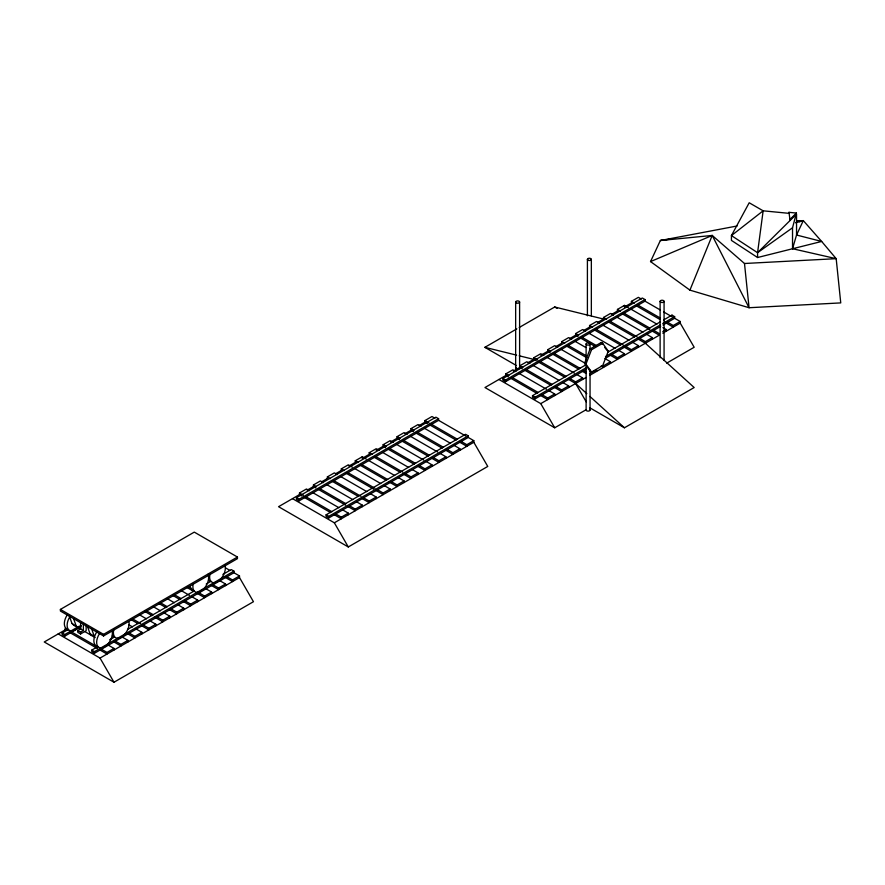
<?xml version="1.0" encoding="UTF-8"?>
<svg xmlns="http://www.w3.org/2000/svg" width="885" height="885" viewBox="0 0 885 885"><rect width="100%" height="100%" fill="white"/><g stroke="black" fill="none" stroke-linecap="round" stroke-linejoin="round"><path stroke-width="1.33" d="M757.571 257.524L757.571 252.69L763.147 210.818L749.197 202.765L731.43 235.587L731.43 240.41L757.571 257.524L821.656 241.45L836.181 258.674L840.75 302.902L749.064 307.726L689.924 290.136L650.541 261.584L660.354 240.521L737.083 225.996M792.529 227.777L796.411 213.064L788.989 212.334L789.121 213.351L763.147 210.818L731.43 235.587L757.571 252.69L792.529 227.777L792.529 248.718L836.181 258.674L744.495 263.498L712.215 235.454L660.354 240.521L671.25 239.005M792.529 248.718L796.544 235.023L803.303 220.619L821.656 241.45L796.544 235.023L796.544 214.082L757.571 252.69M584.554 363.326L590.118 348.944L601.28 342.473L602.674 343.28L608.272 351.19L602.707 365.571L591.556 372.043L590.151 371.235L584.554 363.326L585.958 364.122L591.556 372.043M585.958 364.122L591.512 349.752L602.674 343.28M689.924 290.136L712.215 235.454L749.064 307.726L744.495 263.498M796.411 213.064L789.94 219.469L790.073 220.487L788.989 212.334M516.243 365.439L484.869 347.329L516.829 328.877M519.196 327.505L554.707 307.006L603.57 319.054L597.707 322.439M60.39 609.422L194.28 532.117L237.445 557.041L237.445 558.656L103.556 635.95L60.39 611.037L60.39 609.422L103.556 634.346L237.445 557.041M301.862 495.998L299.473 494.615L299.473 493.011L306.453 488.985L309.407 490.688M315.812 487.945L313.423 486.562L313.423 484.958L320.392 480.931L323.357 482.646M327.373 478.519L327.373 476.904L334.342 472.878L337.307 474.592M341.322 470.466L341.322 468.851L348.292 464.824L352.241 467.103M348.889 466.096L355.261 462.412L355.261 460.797L362.242 456.771L366.191 459.049M363.193 457.833L369.211 454.359L369.211 452.744L376.18 448.717L379.145 450.432M385.55 447.688L383.161 446.305L383.161 444.701L390.13 440.675L393.095 442.378M399.5 439.635L397.099 438.252L397.099 436.648L404.08 432.621L407.045 434.325M404.91 433.75L411.049 430.198L411.049 428.594L418.03 424.568L420.983 426.271M419.191 425.508L424.999 422.145L424.999 420.541L431.969 416.514L434.933 418.229M508.278 376.833L505.888 375.45L505.888 373.835L512.869 369.808L515.822 371.523M513.311 371.169L519.838 367.397L519.838 365.782L526.807 361.755L529.772 363.469M527.902 362.739L533.788 359.343L533.788 357.728L540.757 353.712L543.722 355.416M540.757 355.316L547.726 351.29L547.726 349.686L554.707 345.659L557.661 347.363M555.869 346.599L561.676 343.236L561.676 341.632L568.646 337.605L571.61 339.309M569.807 338.546L575.626 335.183L575.626 333.579L582.596 329.552L585.56 331.255M583.757 330.492L589.576 327.14L589.576 325.525L596.545 321.498L599.51 323.213M603.515 319.087L603.515 317.472L610.495 313.445L613.449 315.16M617.464 311.033L617.464 309.418L624.434 305.391L628.383 307.67M625.595 306.332L631.414 302.98L631.414 301.365L638.384 297.338L641.348 299.053M65.711 629.589L44.25 641.979L113.988 682.235L253.453 601.711L239.503 577.551L239.503 575.947L233.928 572.728L94.463 653.252L91.797 651.714L91.797 650.099L97.759 646.658M300.015 494.306L278.554 506.696L348.292 546.963L487.757 466.439L473.807 442.279L473.807 440.675L468.231 437.444L328.766 517.968L326.1 516.431L326.1 514.827L465.576 434.303L468.231 435.84L468.231 437.444M307.161 490.179L314.319 486.053M321.465 481.927L327.428 478.486M335.503 473.818L341.732 470.223M376.18 450.332L383.459 446.14M390.606 442.002L397.763 437.876M506.22 375.251L484.969 387.53L554.707 427.787L586.18 409.7A1.969 1.139 0 0 0 588.337 411.116A1.969 1.139 0 0 0 589.797 409.423M611.657 314.385L618.626 310.358M81.077 626.735L64.804 636.127L62.149 634.589L62.149 632.985L68.101 629.534M296.453 497.702L435.918 417.178L438.584 418.716L438.584 420.331L299.119 500.855L296.453 499.317L296.453 497.702L299.119 499.24L438.584 418.716M502.868 378.537L642.333 298.013L644.999 299.55L644.999 301.154L505.523 381.678L502.868 380.141L502.868 378.537L505.523 380.074L644.999 299.55M62.149 632.985L64.804 634.512L79.108 626.259M69.395 616.225L71.939 623.383L73.577 625.087L77.758 627.498L81.243 625.485M86.155 625.374L86.155 630.739L80.579 633.959L77.791 632.355L77.791 630.529L80.579 628.914L83.367 630.529L83.367 624.301M77.791 630.529L80.579 632.133L83.367 630.529M109.674 639.778L114.442 637.023M127.562 629.456L194.313 590.914M206.227 584.034L210.995 581.279M222.92 574.398L231.262 569.575L233.928 571.113L233.928 572.728M586.312 369.277L535.182 398.803L532.516 397.265L532.516 395.65L586.158 364.686L586.113 409.987M607.619 352.296L660.066 322.007M663.639 319.95L671.981 315.126L674.647 316.664L674.647 318.279L663.02 324.983M91.797 650.099L94.463 651.637L233.928 571.113M326.1 514.827L328.766 516.364L468.231 435.84M532.516 395.65L535.182 397.188L586.434 367.596M605.506 356.589L660.343 324.928M662.721 323.545L674.647 316.664M660.697 326.333L604.909 358.536L610.495 361.755L610.495 363.37M101.432 649.225L107.008 652.444L113.988 648.417L113.988 650.021M115.382 641.171L120.957 644.391L127.927 640.364L127.927 641.968M129.321 633.118L134.907 636.337L141.877 632.31L141.877 633.925M143.27 625.064L148.846 628.284L155.826 624.257L155.826 625.872M157.22 617.011L162.796 620.23L169.776 616.203L169.776 617.818M171.17 608.957L176.746 612.177L183.715 608.15L183.715 609.765M185.109 600.904L190.695 604.123L197.665 600.107L197.665 601.711M199.059 592.85L204.634 596.081L211.615 592.054L211.615 593.658M213.008 584.808L218.584 588.027L225.553 584L225.553 585.605M226.958 576.755L232.534 579.974L239.503 575.947M335.736 513.942L341.322 517.161L348.292 513.134L348.292 514.749M349.686 505.888L355.261 509.118L362.242 505.092L362.242 506.696M363.635 497.846L369.211 501.065L376.18 497.038L376.18 498.642M377.574 489.792L383.161 493.011L390.13 488.985L390.13 490.589M391.524 481.739L397.099 484.958L404.08 480.931L404.08 482.546M405.474 473.685L411.049 476.904L418.03 472.878L418.03 474.493M419.424 465.632L424.999 468.851L431.969 464.824L431.969 466.439M433.362 457.578L438.949 460.797L445.918 456.771L445.918 458.386M447.312 449.525L452.888 452.744L459.868 448.717L459.868 450.332M461.262 441.471L466.837 444.701L473.807 440.675M542.151 394.776L547.726 397.996L554.707 393.969L554.707 395.573M556.101 386.723L561.676 389.942L568.646 385.915L568.646 387.53M570.051 378.669L575.626 381.889L582.596 377.862L582.596 379.477M589.576 373.835L596.545 369.808L596.545 371.423M610.495 361.755L603.515 365.782L603.515 367.397L601.125 366.014M611.889 354.509L617.464 357.728L624.434 353.712L624.434 355.316M625.828 346.455L631.414 349.686L638.384 345.659L638.384 347.263M639.778 338.413L645.353 341.632L652.333 337.605L652.333 339.209M662.788 331.565L666.283 329.552L666.283 331.156M667.677 322.306L673.253 325.525L680.222 321.498L680.222 323.113L694.172 347.263L666.682 363.138M58.2 633.925L100.038 658.075L239.503 577.551M292.504 498.642L334.342 522.803L473.807 442.279M498.919 379.477L540.757 403.626L586.08 377.464M589.576 375.45L659.303 335.183L659.303 333.579L653.727 330.359M662.788 333.169L680.222 323.113M589.576 407.653L624.434 427.787L694.172 387.53L645.353 343.236L638.185 339.099M650.541 261.584L712.215 235.454M795.526 222.777L803.303 220.619L796.544 221.007M799.321 221.681L803.303 220.619L796.5 221.56M484.869 347.329L516.563 355.139M519.207 355.792L533.732 359.376L536.177 360.726M644.999 301.154L660.254 309.971M663.772 311.996L670.808 316.067M674.647 318.279L680.222 321.498M631.414 301.365L634.368 303.079M638.019 305.181L660.321 318.058M636.193 305.734L660.099 319.54M664.878 322.306L673.253 327.14L673.253 325.525M631.049 309.208L656.869 324.12M662.931 327.616L666.283 329.552M617.464 309.418L620.429 311.133M624.08 313.235L649.889 328.147M622.244 313.788L649.745 329.662M652.134 331.045L659.303 335.183M617.099 317.261L642.919 332.163M646.758 334.386L652.333 337.605M603.515 317.472L606.479 319.186M610.13 321.288L637.123 336.875M608.305 321.841L634.6 337.03M603.15 325.315L628.969 340.216M632.808 342.44L638.384 345.659M589.576 325.525L592.53 327.24M596.18 329.342L623.173 344.929M554.707 307.006L557.085 308.378M594.355 329.895L620.65 345.084M623.04 346.455L631.414 351.29L631.414 349.686M589.211 333.368L615.02 348.27M618.858 350.482L624.434 353.712M606.878 350.394L608.272 351.19M575.626 333.579L578.591 335.282M582.23 337.395L596.313 345.526M575.626 335.183L578.016 336.565M580.405 337.948L594.753 346.234M610.296 355.206L617.464 359.343L617.464 357.728M590.118 348.944L591.512 349.752M575.261 341.422L585.826 347.517M561.676 341.632L564.641 343.336M568.292 345.449L585.892 355.604M566.455 346.002L586.777 357.728M561.311 349.475L585.958 363.702M547.726 349.686L550.691 351.389M554.342 353.502L580.162 368.403M583.989 370.616L586.224 371.91M547.726 351.29L550.116 352.673M552.517 354.055L578.812 369.233M582.396 371.302L585.981 373.381M547.372 357.529L574.354 373.105M577.02 374.643L582.596 377.862M533.788 357.728L537.737 360.018M540.392 361.545L566.212 376.457M538.567 362.109L564.862 377.287M568.447 379.355L575.626 383.504L586.81 393.648M533.423 365.571L559.231 380.484M563.07 382.696L568.646 385.915M519.838 365.782L522.803 367.496M526.442 369.598L552.262 384.51M519.838 367.397L522.227 368.779M524.617 370.151L550.924 385.34M554.508 387.409L561.676 391.557L561.676 389.942M519.473 373.625L546.465 389.212M549.12 390.75L554.707 393.969M505.888 373.835L508.853 375.55M512.503 377.652L538.312 392.564M510.667 378.205L536.974 393.394M540.558 395.462L547.726 399.6L547.726 397.996M438.584 420.331L465.576 435.918M424.999 420.541L428.948 422.82M431.603 424.358L457.423 439.259M424.999 422.145L427.389 423.528M429.778 424.911L456.085 440.099M459.669 442.168L466.837 446.305L466.837 444.701M424.634 428.384L450.454 443.285M454.282 445.498L459.868 448.717M411.049 428.594L414.014 430.298M417.665 432.411L443.474 447.312M411.049 430.198L413.439 431.581M415.828 432.964L442.135 448.142M445.719 450.222L452.888 454.359L452.888 452.744M410.684 436.438L437.677 452.014M440.343 453.551L445.918 456.771M397.099 436.648L400.064 438.352M403.715 440.464L429.535 455.366M401.89 441.018L428.185 456.195M431.769 458.275L438.949 462.412L438.949 460.797M396.745 444.491L423.727 460.067M426.393 461.605L431.969 464.824M383.161 444.701L386.114 446.405M389.765 448.518L415.585 463.419M387.94 449.071L414.235 464.249M417.831 466.318L424.999 470.466L424.999 468.851M382.796 452.534L408.616 467.446M412.443 469.658L418.03 472.878M369.211 452.744L372.176 454.459M375.826 456.56L402.808 472.147M373.99 457.125L400.297 472.302M402.686 473.685L411.049 478.519L411.049 476.904M368.846 460.587L394.666 475.499M398.504 477.712L404.08 480.931M355.261 460.797L358.226 462.512M361.876 464.614L387.685 479.526M360.051 465.167L386.347 480.356M388.736 481.739L397.099 486.562L397.099 484.958M354.896 468.641L380.716 483.553M384.555 485.765L390.13 488.985M341.322 468.851L344.276 470.566M347.927 472.667L374.919 488.255M346.101 473.221L373.592 489.095M375.981 490.478L383.161 494.615L383.161 493.011M340.957 476.694L366.766 491.595M370.605 493.819L376.18 497.038M327.373 476.904L330.337 478.619M333.977 480.721L360.969 496.308M332.152 481.274L358.447 496.463M362.042 498.532L369.211 502.669L369.211 501.065M327.007 484.748L352.827 499.649M356.655 501.861L362.242 505.092M313.423 484.958L316.387 486.661M320.038 488.774L345.847 503.676M318.202 489.328L345.703 505.202M348.093 506.585L355.261 510.722L355.261 509.118M313.058 492.801L338.878 507.702M342.716 509.915L348.292 513.134M299.473 493.011L303.422 495.29M306.088 496.828L331.908 511.729M304.263 497.381L330.559 512.559M334.143 514.639L341.322 518.776L341.322 517.161M225.398 567.805L230.089 570.515M225.354 577.44L232.534 581.578L232.534 579.974M219.978 580.781L225.553 584M211.415 585.494L218.584 589.631L218.584 588.027M206.028 588.835L211.615 592.054M188.184 586.578L191.702 588.614M186.702 587.33L193.881 591.479M197.466 593.547L204.634 597.685L204.634 596.081M181.215 590.605L189.423 595.339M192.089 596.877L197.665 600.107M174.234 594.631L181.281 598.691M172.763 595.384L179.932 599.532M183.516 601.601L190.695 605.738L190.695 604.123M167.265 598.658L174.301 602.718M178.139 604.931L183.715 608.15M160.285 602.685L167.331 606.745M158.813 603.437L165.982 607.575M169.577 609.654L176.746 613.792L176.746 612.177M153.315 606.712L160.362 610.772M164.19 612.984L169.776 616.203M146.346 610.727L153.382 614.798M144.863 611.491L152.043 615.628M154.432 617.011L162.796 621.845L162.796 620.23M139.365 614.754L146.412 618.825M150.251 621.038L155.826 624.257M132.396 618.781L140.615 623.527M130.925 619.544L138.093 623.682M141.677 625.75L148.846 629.899L148.846 628.284M128.945 624.843L132.462 626.879M136.301 629.091L141.877 632.31M126.533 633.118L134.907 637.952L134.907 636.337M122.351 637.145L127.927 640.364M113.789 641.857L120.957 645.995L120.957 644.391M71.939 623.383L77.758 627.498M87.56 626.713L90.038 633.804L94.23 636.215L91.741 629.135M78.754 628.073L81.099 629.434M84.617 631.459L95.182 637.565M108.401 645.198L113.988 648.417M68.134 629.998L65.169 628.284L65.169 629.899M71.785 632.1L97.593 647.001M69.948 632.653L97.45 648.528M99.839 649.911L107.008 654.048L107.008 652.444M589.864 396.414L624.434 427.787M90.038 633.804L91.741 635.574M601.28 342.473L602.674 344.453M604.776 347.418L606.17 349.398M586.246 401.901L575.626 383.504L575.626 381.889M540.757 403.626L554.707 427.787M334.342 522.803L348.292 546.963M100.038 658.075L113.988 682.235M73.577 618.637L76.121 625.806M671.981 315.126L671.981 316.741M664.071 301.365L664.071 360.516M660.121 301.365L660.121 357.772M645.353 341.632L645.353 343.236M624.434 305.391L624.434 307.006M591.346 259.382L591.346 315.779M590.052 343.966A1.969 1.139 0 0 1 587.098 344.951A1.969 1.139 0 0 1 587.098 342.982A1.969 1.139 0 0 1 590.052 343.966L590.052 349.464M590.052 370.096L590.052 409.987M587.408 259.382L587.408 315.779M586.113 343.966L586.113 361.843M535.182 397.188L535.182 398.803M519.606 302.05A1.969 1.139 0 0 1 516.641 303.046A1.969 1.139 0 0 1 516.641 301.066A1.969 1.139 0 0 1 519.606 302.05L519.606 365.328M515.656 302.05L515.656 368.083M505.523 380.074L505.523 381.678M362.242 456.771L362.242 458.386M328.766 516.364L328.766 517.968M299.119 499.24L299.119 500.855M103.556 634.346L103.556 635.95M94.463 651.637L94.463 653.252M80.579 622.686L80.579 628.914M80.579 632.133L80.579 633.959M64.804 634.512L64.804 636.127M207.942 574.332A11.14 6.427 -60 0 1 201.006 591.169A11.14 6.427 -60 0 1 193.395 583.248M193.373 590.638A11.14 6.427 -60 0 1 190.198 586.556M129.033 622.155A11.14 6.427 -60 0 1 120.471 637.609A11.14 6.427 -60 0 1 113.899 629.147M113.866 636.536A11.14 6.427 -60 0 1 112.373 635.773M112.295 631.824A11.14 6.427 -60 0 1 101.731 647.886A11.14 6.427 -60 0 1 99.54 633.605M97.14 646.205A11.14 6.427 -60 0 1 96.753 632.001M78.234 627.155A11.14 6.427 -60 0 1 68.3 629.379A11.14 6.427 -60 0 1 70.015 616.557M67.614 629.158A11.14 6.427 -60 0 1 67.227 614.953M224.679 564.663A11.14 6.427 -60 0 1 217.732 581.5A11.14 6.427 -60 0 1 210.132 573.58M210.099 580.98A11.14 6.427 -60 0 1 208.606 580.217M519.539 368.381A1.969 1.139 0 0 1 519.34 368.658M518.145 369.189A1.969 1.139 0 0 1 517.128 369.189L516.641 369.067A1.969 1.139 0 0 1 516.243 367.275M660.697 302.172A1.969 1.139 0 0 0 664.004 301.663A1.969 1.139 0 0 0 661.582 300.269A1.969 1.139 0 0 0 660.697 302.172M587.983 260.19A1.969 1.139 0 0 0 591.28 259.681A1.969 1.139 0 0 0 588.868 258.287A1.969 1.139 0 0 0 587.983 260.19"/></g></svg>
